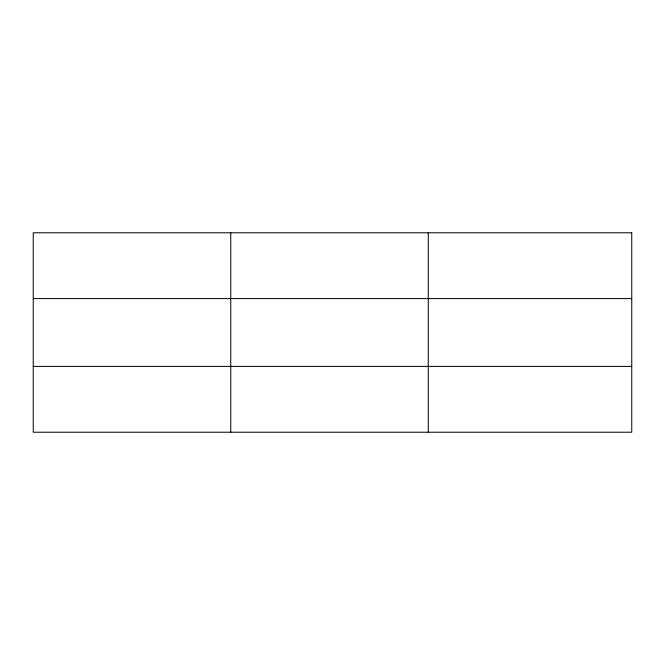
<?xml version="1.0" encoding="UTF-8"?>
<svg xmlns="http://www.w3.org/2000/svg" width="665" height="665" viewBox="0 0 665 665"><rect width="100%" height="100%" fill="white"/><g stroke="black" fill="none" stroke-linecap="round" stroke-linejoin="round"><path stroke-width="1" d="M230.755 232.783L230.755 432.217M428.26 232.783L428.26 432.217M33.25 298.593L631.75 298.593M33.25 366.407L631.75 366.407M631.75 232.783L631.75 432.217L33.25 432.217L33.25 232.783L631.75 232.783"/></g></svg>
